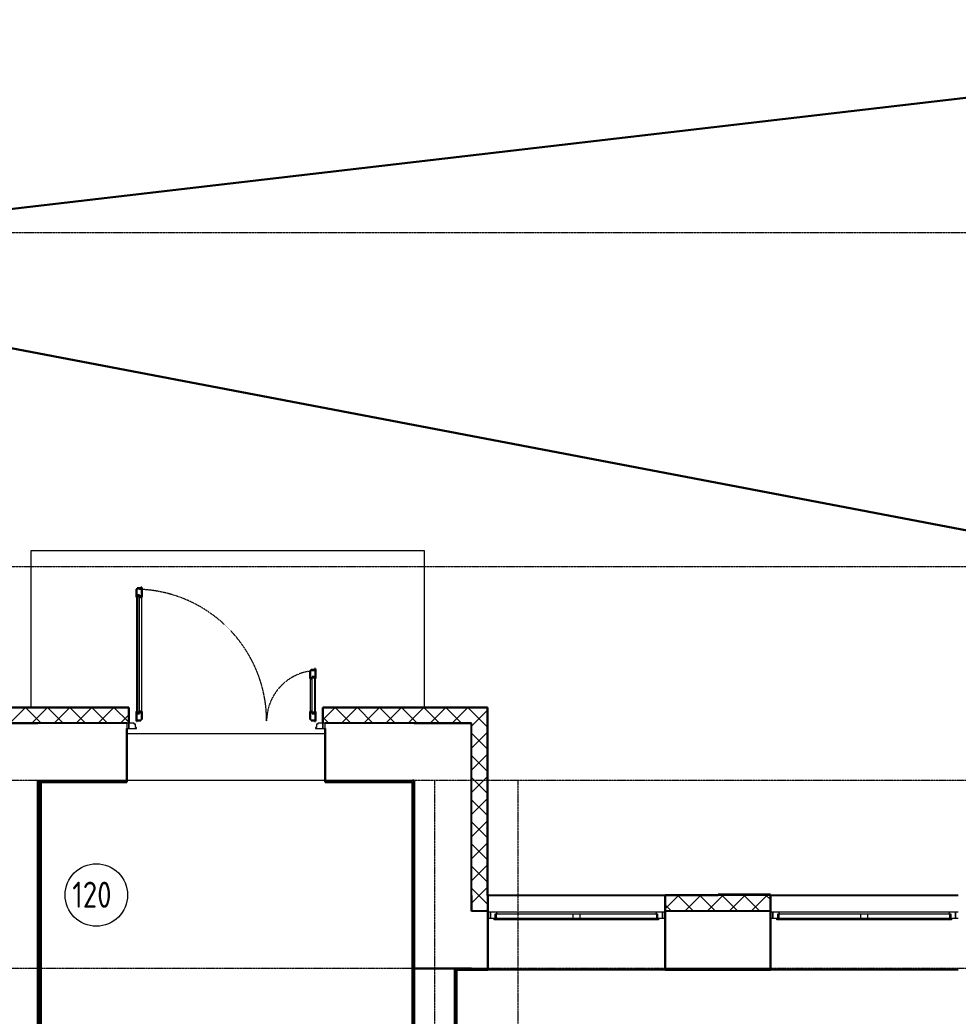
# Model space of a CAD drawing. Header units: millimetres. Extents: x -695119 to 412940, y -249585 to 622758.
# Drawn here: x -581 to 8414, y -52628 to -43080 of the extents above; entities that cross this region are included whole.
import ezdxf

# ---------------------------------------------------------------- set-up
doc = ezdxf.new("R2010")
doc.units = ezdxf.units.MM
doc.linetypes.add('ADSK_Линия сетки', pattern=[25, 20, -2.5, 0, -2.5])
doc.linetypes.add('ADSK_Штриховая_ш2 п1_5', pattern=[4.5, 3, -1.5])
for name, color, linetype, lineweight in [('_Схема', 5, 'Continuous', 30), ('Каркас_Импост', 8, 'Continuous', 9), ('Марки помещений', 8, 'Continuous', 20), ('Монтажный зазор', 8, 'Continuous', 9), ('Окна', 252, 'Continuous', 9), ('Оси', 252, 'Continuous', 9), ('Остекление', 8, 'Continuous', 9), ('Открывание', 8, 'ADSK_Штриховая_ш2 п1_5', 9), ('Панель', 252, 'Continuous', 30), ('Перекрытия', 7, 'Continuous', 18), ('Стены разрез', 7, 'Continuous', 30), ('Стены штриховка', 7, 'Continuous', 9)]:
    doc.layers.add(name, color=color, linetype=linetype, lineweight=lineweight)
doc.layers.add('Стены', color=194, linetype='Continuous')
doc.styles.add('GOST 2.304 type A_1', font='', dxfattribs={"height": 350})
doc.styles.get('GOST 2.304 type A_1').set_extended_font_data('GOST 2.304 type A')

# ---------------------------------------------------------------- blocks, each defined once
blk = doc.blocks.new('1 этаж')
at = {"layer": 'Каркас_Импост', "color": 251, "true_color": 0x636466}
for p, q in [((-44436.8, -130997.4), (-44485.8, -130997.4)), ((-44485.8, -130997.4), (-44485.8, -131047.4)), ((-44485.8, -131047.4), (-44413.8, -131047.4)), ((-44436.8, -131005.4), (-44436.8, -130997.4)), ((-44422.8, -131005.4), (-44436.8, -131005.4)), ((-44422.8, -131039.4), (-44422.8, -131005.4)), ((-44413.8, -131039.4), (-44422.8, -131039.4)), ((-44413.8, -131047.4), (-44413.8, -131039.4)), ((-42688.8, -131039.4), (-42697.8, -131039.4)), ((-42697.8, -131039.4), (-42697.8, -131047.4)), ((-42697.8, -131047.4), (-42625.8, -131047.4)), ((-42674.8, -131005.4), (-42688.8, -131005.4)), ((-42688.8, -131005.4), (-42688.8, -131039.4)), ((-42674.8, -130997.4), (-42674.8, -131005.4)), ((-42625.8, -130997.4), (-42674.8, -130997.4)), ((-42625.8, -131047.4), (-42625.8, -130997.4)), ((-39430.2, -132807.4), (-40961.4, -132807.4)), ((-36620.2, -132807.4), (-38251.4, -132807.4)), ((-40982.8, -132865.4), (-40210.8, -132865.4)), ((-40982.8, -132882.4), (-40982.8, -132865.4)), ((-40210.8, -132882.4), (-40982.8, -132882.4)), ((-40962.8, -132824.4), (-40230.8, -132824.4)), ((-40962.8, -132865.4), (-40962.8, -132824.4)), ((-40230.8, -132824.4), (-40160.8, -132824.4)), ((-40230.8, -132824.4), (-40230.8, -132865.4)), ((-40210.8, -132865.4), (-40180.8, -132865.4)), ((-40210.8, -132865.4), (-40210.8, -132882.4)), ((-40180.8, -132882.4), (-40210.8, -132882.4)), ((-40180.8, -132865.4), (-39408.8, -132865.4)), ((-40180.8, -132882.4), (-40180.8, -132865.4)), ((-39408.8, -132882.4), (-40180.8, -132882.4)), ((-40160.8, -132824.4), (-39428.8, -132824.4)), ((-40160.8, -132865.4), (-40160.8, -132824.4)), ((-39428.8, -132824.4), (-39428.8, -132865.4)), ((-39408.8, -132865.4), (-39408.8, -132882.4)), ((-38272.8, -132865.4), (-37450.8, -132865.4)), ((-38272.8, -132882.4), (-38272.8, -132865.4)), ((-37450.8, -132882.4), (-38272.8, -132882.4)), ((-38252.8, -132824.4), (-37470.8, -132824.4)), ((-38252.8, -132865.4), (-38252.8, -132824.4)), ((-37470.8, -132824.4), (-37400.8, -132824.4)), ((-37470.8, -132824.4), (-37470.8, -132865.4)), ((-37450.8, -132865.4), (-37420.8, -132865.4)), ((-37450.8, -132865.4), (-37450.8, -132882.4)), ((-37420.8, -132882.4), (-37450.8, -132882.4)), ((-37420.8, -132865.4), (-36598.8, -132865.4)), ((-37420.8, -132882.4), (-37420.8, -132865.4)), ((-36598.8, -132882.4), (-37420.8, -132882.4)), ((-37400.8, -132824.4), (-36618.8, -132824.4)), ((-37400.8, -132865.4), (-37400.8, -132824.4)), ((-36618.8, -132824.4), (-36618.8, -132865.4)), ((-36598.8, -132865.4), (-36598.8, -132882.4))]:
    blk.add_line(p, q, dxfattribs=at)
at = {"layer": 'Каркас_Импост', "color": 251, "lineweight": 18, "true_color": 0x636466}
for p, q in [((-40961.4, -132807.4), (-41020.8, -132807.4)), ((-41020.8, -132807.4), (-41020.8, -132865.4)), ((-40956.8, -132824.4), (-40961.4, -132807.4)), ((-39430.2, -132807.4), (-39434.8, -132824.4)), ((-39370.8, -132807.4), (-39430.2, -132807.4)), ((-39370.8, -132865.4), (-39370.8, -132807.4)), ((-38251.4, -132807.4), (-38310.8, -132807.4)), ((-38310.8, -132807.4), (-38310.8, -132865.4)), ((-38246.8, -132824.4), (-38251.4, -132807.4)), ((-36620.2, -132807.4), (-36624.8, -132824.4)), ((-36560.8, -132807.4), (-36620.2, -132807.4)), ((-36560.8, -132865.4), (-36560.8, -132807.4)), ((-41020.8, -132865.4), (-40982.8, -132865.4)), ((-40974.8, -132865.4), (-40974.8, -132824.4)), ((-40974.8, -132824.4), (-40962.8, -132824.4)), ((-39428.8, -132824.4), (-39416.8, -132824.4)), ((-39416.8, -132824.4), (-39416.8, -132865.4)), ((-39408.8, -132865.4), (-39370.8, -132865.4)), ((-38310.8, -132865.4), (-38272.8, -132865.4)), ((-38264.8, -132865.4), (-38264.8, -132824.4)), ((-38264.8, -132824.4), (-38252.8, -132824.4)), ((-36618.8, -132824.4), (-36606.8, -132824.4)), ((-36606.8, -132824.4), (-36606.8, -132865.4)), ((-36598.8, -132865.4), (-36560.8, -132865.4))]:
    blk.add_line(p, q, dxfattribs=at)
at = {"layer": 'Марки помещений', "color": 251, "true_color": 0x636466}
blk.add_circle((-44798.7, -132644), 300, dxfattribs=at)
at = {"layer": 'Монтажный зазор', "color": 251, "true_color": 0x636466}
for p, q in [((-44505.8, -130997.4), (-44505.8, -131047.4)), ((-44485.8, -130997.4), (-44505.8, -130997.4)), ((-44505.8, -131047.4), (-44485.8, -131047.4)), ((-44485.8, -131047.4), (-44485.8, -130997.4)), ((-42605.8, -130997.4), (-42625.8, -130997.4)), ((-42625.8, -130997.4), (-42625.8, -131047.4)), ((-42625.8, -131047.4), (-42605.8, -131047.4)), ((-42605.8, -131047.4), (-42605.8, -130997.4))]:
    blk.add_line(p, q, dxfattribs=at)
at = {"layer": 'Окна', "color": 251, "true_color": 0x636466}
for p, q in [((-41020.8, -132807.4), (-41045.8, -132807.4)), ((-41020.8, -132865.4), (-41020.8, -132807.4)), ((-39345.8, -132807.4), (-39370.8, -132807.4)), ((-39370.8, -132807.4), (-39370.8, -132865.4)), ((-38310.8, -132807.4), (-38335.8, -132807.4)), ((-38310.8, -132865.4), (-38310.8, -132807.4)), ((-36535.8, -132807.4), (-36560.8, -132807.4)), ((-36560.8, -132807.4), (-36560.8, -132865.4)), ((-41045.8, -132865.4), (-41020.8, -132865.4)), ((-39370.8, -132865.4), (-39345.8, -132865.4)), ((-38335.8, -132865.4), (-38310.8, -132865.4)), ((-36560.8, -132865.4), (-36535.8, -132865.4))]:
    blk.add_line(p, q, dxfattribs=at)
at = {"layer": 'Оси', "color": 251, "linetype": 'ADSK_Линия сетки', "true_color": 0x636466}
for p, q in [((-30135.8, -126297.4), (-72628.1, -126297.4)), ((-30135.8, -129497.4), (-72628.1, -129497.4)), ((4311.5, -131547.4), (-72628.1, -131547.4)), ((-41555.8, -131547.4), (-41555.8, -160943.1)), ((-40755.8, -131547.4), (-40755.8, -160943.1)), ((4311.5, -133347.4), (-72628.1, -133347.4))]:
    blk.add_line(p, q, dxfattribs=at)
at = {"layer": 'Остекление', "color": 251, "true_color": 0x636466}
for p, q in [((-44404.8, -129771.4), (-44404.8, -130903.4)), ((-44383.8, -129771.4), (-44404.8, -129771.4)), ((-44383.8, -130903.4), (-44383.8, -129771.4)), ((-42727.8, -130903.4), (-42727.8, -130551.4)), ((-42727.8, -130551.4), (-42706.8, -130551.4)), ((-42706.8, -130551.4), (-42706.8, -130903.4)), ((-44404.8, -130903.4), (-44383.8, -130903.4)), ((-42706.8, -130903.4), (-42727.8, -130903.4))]:
    blk.add_line(p, q, dxfattribs=at)
at = {"layer": 'Открывание', "color": 251, "true_color": 0x636466}
for centre, radius, start, end in [((-44431.8, -130979.4), 1266, 0, 89.18534), ((-42679.8, -130979.4), 486, 92.12255, 180)]:
    blk.add_arc(centre, radius, start, end, dxfattribs=at)
at = {"layer": 'Панель', "color": 251, "true_color": 0x636466}
for p, q in [((-44405.8, -129713.4), (-44413.8, -129713.4)), ((-44413.8, -129713.4), (-44413.8, -129789.4)), ((-44371.8, -129704.4), (-44405.8, -129704.4)), ((-44405.8, -129704.4), (-44405.8, -129713.4)), ((-44363.8, -129695.4), (-44371.8, -129695.4)), ((-44371.8, -129695.4), (-44371.8, -129704.4)), ((-44363.8, -129789.4), (-44363.8, -129695.4)), ((-44404.8, -129789.4), (-44413.8, -129789.4)), ((-44404.8, -129771.4), (-44404.8, -129789.4)), ((-44383.8, -129771.4), (-44404.8, -129771.4)), ((-44383.8, -129789.4), (-44383.8, -129771.4)), ((-44363.8, -129789.4), (-44383.8, -129789.4)), ((-42739.8, -130493.4), (-42747.8, -130493.4)), ((-42747.8, -130493.4), (-42747.8, -130569.4)), ((-42705.8, -130484.4), (-42739.8, -130484.4)), ((-42739.8, -130484.4), (-42739.8, -130493.4)), ((-42697.8, -130475.4), (-42705.8, -130475.4)), ((-42705.8, -130475.4), (-42705.8, -130484.4)), ((-42697.8, -130569.4), (-42697.8, -130475.4)), ((-42747.8, -130569.4), (-42727.8, -130569.4)), ((-42727.8, -130569.4), (-42727.8, -130551.4)), ((-42727.8, -130551.4), (-42706.8, -130551.4)), ((-42706.8, -130551.4), (-42706.8, -130569.4)), ((-42706.8, -130569.4), (-42697.8, -130569.4)), ((-44413.8, -130885.4), (-44413.8, -130979.4)), ((-44404.8, -130885.4), (-44413.8, -130885.4)), ((-44404.8, -130903.4), (-44404.8, -130885.4)), ((-44383.8, -130885.4), (-44383.8, -130903.4)), ((-44363.8, -130885.4), (-44383.8, -130885.4)), ((-44363.8, -130961.4), (-44363.8, -130885.4)), ((-42747.8, -130885.4), (-42747.8, -130961.4)), ((-42747.8, -130885.4), (-42727.8, -130885.4)), ((-42727.8, -130885.4), (-42727.8, -130903.4)), ((-42706.8, -130885.4), (-42697.8, -130885.4)), ((-42706.8, -130903.4), (-42706.8, -130885.4)), ((-42697.8, -130979.4), (-42697.8, -130885.4)), ((-44413.8, -130979.4), (-44405.8, -130979.4)), ((-44405.8, -130979.4), (-44405.8, -130970.4)), ((-44405.8, -130970.4), (-44371.8, -130970.4)), ((-44383.8, -130903.4), (-44404.8, -130903.4)), ((-44371.8, -130970.4), (-44371.8, -130961.4)), ((-44371.8, -130961.4), (-44363.8, -130961.4)), ((-42747.8, -130961.4), (-42739.8, -130961.4)), ((-42739.8, -130961.4), (-42739.8, -130970.4)), ((-42739.8, -130970.4), (-42705.8, -130970.4)), ((-42727.8, -130903.4), (-42706.8, -130903.4)), ((-42705.8, -130970.4), (-42705.8, -130979.4)), ((-42705.8, -130979.4), (-42697.8, -130979.4))]:
    blk.add_line(p, q, dxfattribs=at)
at = {"layer": 'Панель', "color": 251, "lineweight": 9, "true_color": 0x636466}
for p, q in [((-44413.8, -129789.4), (-44413.8, -130885.4)), ((-44363.8, -130885.4), (-44363.8, -129789.4)), ((-42747.8, -130569.4), (-42747.8, -130885.4)), ((-42697.8, -130885.4), (-42697.8, -130569.4))]:
    blk.add_line(p, q, dxfattribs=at)
at = {"layer": 'Перекрытия', "color": 251, "true_color": 0x636466}
for p, q in [((-41650.8, -129345.4), (-45426.6, -129345.4)), ((-45426.6, -129345.4), (-45426.6, -130845.4)), ((-41650.8, -130845.4), (-41650.8, -129345.4)), ((-44505.8, -131097.4), (-42605.8, -131097.4)), ((-42605.8, -131547.4), (-44505.8, -131547.4))]:
    blk.add_line(p, q, dxfattribs=at)
at = {"layer": 'Стены', "color": 251, "true_color": 0x636466}
for p, q in [((-44505.8, -130997.4), (-45360.8, -130997.4)), ((-41750.8, -130997.4), (-42605.8, -130997.4)), ((-41200.8, -132645.4), (-41200.8, -130997.4)), ((-45360.8, -131547.4), (-44505.8, -131547.4)), ((-45330.8, -131562.4), (-45330.8, -134829.7)), ((-42605.8, -131547.4), (-41765.8, -131547.4)), ((-41045.8, -132645.4), (-39345.8, -132645.4)), ((-38335.8, -132645.4), (-36535.8, -132645.4)), ((-41045.8, -132797.4), (-41200.8, -132797.4)), ((-38335.8, -132797.4), (-39345.8, -132797.4)), ((-41200.8, -133347.4), (-41045.8, -133347.4)), ((-39345.8, -133362.4), (-41045.8, -133362.4)), ((-39345.8, -133347.4), (-38335.8, -133347.4)), ((-36535.8, -133362.4), (-38335.8, -133362.4))]:
    blk.add_line(p, q, dxfattribs=at)
at = {"layer": 'Стены разрез', "color": 251, "true_color": 0x636466}
for p, q in [((-44485.8, -130845.4), (-46062.8, -130845.4)), ((-44485.8, -130997.4), (-44485.8, -130845.4)), ((-41048.8, -130845.4), (-42625.8, -130845.4)), ((-42625.8, -130845.4), (-42625.8, -130997.4)), ((-41048.8, -132645.4), (-41048.8, -130845.4)), ((-45360.8, -130997.4), (-45910.8, -130997.4)), ((-44505.8, -131562.4), (-44505.8, -131047.4)), ((-42605.8, -131047.4), (-42605.8, -131562.4)), ((-41200.8, -130997.4), (-41750.8, -130997.4)), ((-45360.8, -139742.4), (-45360.8, -131547.4)), ((-45345.8, -131562.4), (-44505.8, -131562.4)), ((-45345.8, -138801), (-45345.8, -131562.4)), ((-42605.8, -131562.4), (-41765.8, -131562.4)), ((-41765.8, -131547.4), (-41750.8, -131547.4)), ((-41765.8, -131562.4), (-41765.8, -138801)), ((-41750.8, -139742.4), (-41750.8, -131547.4)), ((-41200.8, -132797.4), (-41200.8, -132647.4)), ((-41045.8, -132645.4), (-41048.8, -132645.4)), ((-41045.8, -133362.4), (-41045.8, -132645.4)), ((-39345.8, -132645.4), (-39345.8, -133362.4)), ((-38835.8, -132645.4), (-39345.8, -132645.4)), ((-38335.8, -132640.4), (-38835.8, -132640.4)), ((-38835.8, -132640.4), (-38835.8, -132645.4)), ((-38335.8, -133362.4), (-38335.8, -132640.4)), ((-41200.8, -133347.4), (-41750.8, -133347.4)), ((-41360.8, -139352.4), (-41360.8, -133347.4)), ((-41345.8, -133362.4), (-41045.8, -133362.4)), ((-41345.8, -138267.4), (-41345.8, -133362.4)), ((-39345.8, -133362.4), (-38335.8, -133362.4))]:
    blk.add_line(p, q, dxfattribs=at)
at = {"layer": 'Стены разрез', "color": 251, "linetype": 'Continuous', "lineweight": 9, "true_color": 0x636466}
for p, q in [((-45628.3, -130997.4), (-45478.3, -130847.4)), ((-45327.9, -130997.4), (-45477.9, -130847.4)), ((-45416.2, -130997.4), (-45266.2, -130847.4)), ((-45115.7, -130997.4), (-45265.7, -130847.4)), ((-45224.6, -130846), (-45191.1, -130846)), ((-45204, -130997.4), (-45054, -130847.4)), ((-45067.8, -130845.4), (-45069, -130847.4)), ((-44903.6, -130997.4), (-45053.6, -130847.4)), ((-44991.9, -130997.4), (-44841.9, -130847.4)), ((-44919.8, -130846), (-44886.3, -130846)), ((-44691.5, -130997.4), (-44841.5, -130847.4)), ((-44779.8, -130997.4), (-44629.8, -130847.4)), ((-44716.6, -130846), (-44683.1, -130846)), ((-44487.8, -130988.9), (-44629.3, -130847.4)), ((-42623.8, -130962.7), (-42508.4, -130847.4)), ((-42358, -130997.4), (-42508, -130847.4)), ((-42481.4, -130846), (-42447.9, -130846)), ((-42478.6, -130847.4), (-42479.7, -130845.4)), ((-42446.3, -130997.4), (-42296.3, -130847.4)), ((-42145.9, -130997.4), (-42295.9, -130847.4)), ((-42252.2, -130845.4), (-42252.9, -130846.6)), ((-42234.2, -130997.4), (-42084.2, -130847.4)), ((-41933.8, -130997.4), (-42083.8, -130847.4)), ((-42022, -130997.4), (-41872, -130847.4)), ((-41973.4, -130846), (-41939.9, -130846)), ((-41892, -130847.4), (-41893.2, -130845.4)), ((-41721.6, -130997.4), (-41871.6, -130847.4)), ((-41809.9, -130997.4), (-41659.9, -130847.4)), ((-41668.6, -130846), (-41635.1, -130846)), ((-41509.5, -130997.4), (-41659.5, -130847.4)), ((-41597.8, -130997.4), (-41447.8, -130847.4)), ((-41297.4, -130997.4), (-41447.4, -130847.4)), ((-41385.6, -130997.4), (-41235.6, -130847.4)), ((-41363.8, -130846), (-41330.3, -130846)), ((-41305.4, -130847.4), (-41306.6, -130845.4)), ((-41200.8, -130881.8), (-41235.2, -130847.4)), ((-41200.8, -131024.7), (-41050.8, -130874.7)), ((-41050.8, -131031.8), (-41200.8, -130881.8)), ((-44567.6, -130997.4), (-44487.8, -130917.5)), ((-42570.1, -130997.4), (-42623.8, -130943.7)), ((-41200.8, -131236.8), (-41050.8, -131086.8)), ((-41050.8, -131049.2), (-41048.8, -131049.2)), ((-41050.8, -131243.9), (-41200.8, -131093.9)), ((-41050.8, -131252.4), (-41048.8, -131252.4)), ((-41200.8, -131448.9), (-41050.8, -131298.9)), ((-41050.8, -131456.1), (-41200.8, -131306.1)), ((-45360.8, -131578.4), (-45345.8, -131563.4)), ((-45344.8, -131562.4), (-45329.8, -131547.4)), ((-45187.1, -131562.4), (-45202.1, -131547.4)), ((-45132.6, -131562.4), (-45117.6, -131547.4)), ((-44975, -131562.4), (-44990, -131547.4)), ((-44920.5, -131562.4), (-44905.5, -131547.4)), ((-44762.9, -131562.4), (-44777.9, -131547.4)), ((-44708.4, -131562.4), (-44693.4, -131547.4)), ((-44550.7, -131562.4), (-44565.7, -131547.4)), ((-42587, -131562.4), (-42572, -131547.4)), ((-42429.4, -131562.4), (-42444.4, -131547.4)), ((-42374.9, -131562.4), (-42359.9, -131547.4)), ((-42217.3, -131562.4), (-42232.3, -131547.4)), ((-42162.8, -131562.4), (-42147.8, -131547.4)), ((-42005.1, -131562.4), (-42020.1, -131547.4)), ((-41950.6, -131562.4), (-41935.6, -131547.4)), ((-41793, -131562.4), (-41808, -131547.4)), ((-41200.8, -131661), (-41050.8, -131511)), ((-41050.8, -131668.2), (-41200.8, -131518.2)), ((-41050.8, -131557.2), (-41048.8, -131557.2)), ((-45345.8, -131615.8), (-45360.8, -131600.8)), ((-41765.8, -131589.7), (-41750.8, -131574.7)), ((-41750.8, -131604.6), (-41765.8, -131589.6)), ((-41200.8, -131873.2), (-41050.8, -131723.2)), ((-41050.8, -131880.3), (-41200.8, -131730.3)), ((-45360.8, -131790.5), (-45345.8, -131775.5)), ((-45345.8, -131828), (-45360.8, -131813)), ((-41765.8, -131801.8), (-41750.8, -131786.8)), ((-41750.8, -131816.7), (-41765.8, -131801.7)), ((-41200.8, -132085.3), (-41050.8, -131935.3)), ((-41050.8, -132092.4), (-41200.8, -131942.4)), ((-41049.5, -131900.2), (-41050.8, -131898)), ((-45360.8, -132002.7), (-45345.8, -131987.7)), ((-45345.8, -132040.1), (-45360.8, -132025.1)), ((-41765.8, -132013.9), (-41750.8, -131998.9)), ((-41750.8, -132028.8), (-41765.8, -132013.8)), ((-41048.8, -132104.6), (-41050.8, -132101.2)), ((-45360.8, -132214.8), (-45345.8, -132199.8)), ((-41765.8, -132226), (-41750.8, -132211)), ((-41750.8, -132241), (-41765.8, -132226)), ((-41200.8, -132297.4), (-41050.8, -132147.4)), ((-41050.8, -132304.6), (-41200.8, -132154.6)), ((-41050.8, -132166.8), (-41048.8, -132166.8)), ((-45345.8, -132252.2), (-45360.8, -132237.2)), ((-45360.8, -132426.9), (-45345.8, -132411.9)), ((-41765.8, -132438.2), (-41750.8, -132423.2)), ((-41200.8, -132509.6), (-41050.8, -132359.6)), ((-41050.8, -132516.7), (-41200.8, -132366.7)), ((-41050.8, -132370), (-41048.8, -132370)), ((-45345.8, -132464.4), (-45360.8, -132449.4)), ((-41750.8, -132453.1), (-41765.8, -132438.1)), ((-41132.3, -132647.4), (-41200.8, -132578.8)), ((-41126.5, -132647.4), (-41050.8, -132571.7)), ((-45360.8, -132639.1), (-45345.8, -132624.1)), ((-45345.8, -132676.5), (-45360.8, -132661.5)), ((-41765.8, -132650.3), (-41750.8, -132635.3)), ((-41750.8, -132665.2), (-41765.8, -132650.2)), ((-41200.8, -132721.7), (-41126.5, -132647.4)), ((-41045.8, -132733.8), (-41132.3, -132647.4)), ((-41047.8, -132674.8), (-41045.8, -132674.8)), ((-39345.8, -132775.9), (-39217.3, -132647.4)), ((-39073.1, -132797.4), (-39223.1, -132647.4)), ((-39155.1, -132797.4), (-39005.1, -132647.4)), ((-38861, -132797.4), (-39011, -132647.4)), ((-38943, -132797.4), (-38793, -132647.4)), ((-38648.8, -132797.4), (-38798.8, -132647.4)), ((-38730.9, -132797.4), (-38580.9, -132647.4)), ((-38436.7, -132797.4), (-38586.7, -132647.4)), ((-38518.7, -132797.4), (-38368.7, -132647.4)), ((-38337.8, -132684.1), (-38374.6, -132647.4)), ((-41194.4, -132797.4), (-41200.8, -132791)), ((-41064.3, -132797.4), (-41045.8, -132778.8)), ((-39285.2, -132797.4), (-39345.8, -132736.8)), ((-45360.8, -132851.2), (-45345.8, -132836.2)), ((-45345.8, -132888.6), (-45360.8, -132873.6)), ((-41765.8, -132862.4), (-41750.8, -132847.4)), ((-41750.8, -132877.4), (-41765.8, -132862.4)), ((-45360.8, -133063.3), (-45345.8, -133048.3)), ((-45345.8, -133100.7), (-45360.8, -133085.7)), ((-41765.8, -133074.6), (-41750.8, -133059.6)), ((-41750.8, -133089.5), (-41765.8, -133074.5)), ((-45360.8, -133275.5), (-45345.8, -133260.5)), ((-41765.8, -133286.7), (-41750.8, -133271.7)), ((-41750.8, -133301.6), (-41765.8, -133286.6)), ((-45345.8, -133312.9), (-45360.8, -133297.9)), ((-41265.8, -133362.4), (-41280.8, -133347.4)), ((-41205.1, -133362.4), (-41190.1, -133347.4)), ((-41053.7, -133362.4), (-41068.7, -133347.4)), ((-39295.9, -133362.4), (-39280.9, -133347.4)), ((-39144.5, -133362.4), (-39159.5, -133347.4)), ((-39083.7, -133362.4), (-39068.7, -133347.4)), ((-38932.4, -133362.4), (-38947.4, -133347.4)), ((-38871.6, -133362.4), (-38856.6, -133347.4)), ((-38720.2, -133362.4), (-38735.2, -133347.4)), ((-38659.5, -133362.4), (-38644.5, -133347.4)), ((-38508.1, -133362.4), (-38523.1, -133347.4)), ((-38447.3, -133362.4), (-38432.3, -133347.4)), ((-45360.8, -133487.6), (-45345.8, -133472.6)), ((-45345.8, -133525), (-45360.8, -133510)), ((-41765.8, -133498.8), (-41750.8, -133483.8)), ((-41750.8, -133513.8), (-41765.8, -133498.8)), ((-45360.8, -133699.7), (-45345.8, -133684.7)), ((-45345.8, -133737.1), (-45360.8, -133722.1)), ((-41765.8, -133711), (-41750.8, -133696)), ((-41750.8, -133725.9), (-41765.8, -133710.9))]:
    blk.add_line(p, q, dxfattribs=at)
at = {"layer": 'Стены штриховка', "color": 251, "true_color": 0x636466}
for p, q in [((-44487.8, -130847.4), (-46062.8, -130847.4)), ((-44487.8, -130997.4), (-44487.8, -130847.4)), ((-41048.8, -130847.4), (-42623.8, -130847.4)), ((-42623.8, -130847.4), (-42623.8, -130997.4)), ((-41050.8, -132647.4), (-41050.8, -130845.4)), ((-41200.8, -132645.4), (-41200.8, -132647.4)), ((-41050.8, -132645.4), (-41048.8, -132645.4)), ((-41047.8, -132647.4), (-41050.8, -132647.4)), ((-41047.8, -132721.4), (-41047.8, -132647.4)), ((-38337.8, -132647.4), (-39343.8, -132647.4)), ((-39343.8, -132647.4), (-39343.8, -132721.4)), ((-38835.8, -132645.4), (-38335.8, -132645.4)), ((-38337.8, -132721.4), (-38337.8, -132647.4)), ((-41047.8, -132721.4), (-41045.8, -132721.4)), ((-39345.8, -132721.4), (-39343.8, -132721.4)), ((-38337.8, -132721.4), (-38335.8, -132721.4)), ((-41345.8, -133362.4), (-41360.8, -133362.4))]:
    blk.add_line(p, q, dxfattribs=at)
at = {"layer": 'Марки помещений', "color": 251, "true_color": 0x636466, "style": 'GOST 2.304 type A_1'}
blk.add_text('120', height=250, dxfattribs=at).set_placement((-45029.1, -132766.3))

msp = doc.modelspace()

# ---------------------------------------------------------------- linework, layer by layer
at = {"layer": '_Схема', "color": 5}
for p, q in [((258216.67, -95568.6), (-161934.199, -15488.828)), ((-160630.689, -63538.828), (220869.926, -19071.484))]:
    msp.add_line(p, q, dxfattribs=at)

# ---------------------------------------------------------------- block references
msp.add_blockref('1 этаж', (44950.089, 81176.937))

doc.saveas('drawing.dxf')
